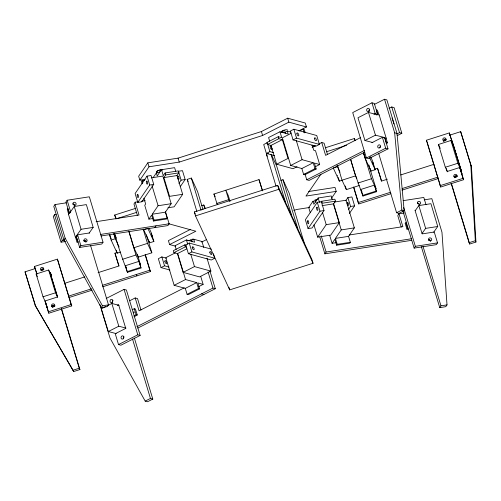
<?xml version="1.0" encoding="UTF-8"?>
<svg xmlns="http://www.w3.org/2000/svg" width="501" height="501" viewBox="0 0 501 501"><rect width="100%" height="100%" fill="white"/><g stroke="black" fill="none" stroke-linecap="round" stroke-linejoin="round"><path stroke-width="0.75" d="M66.47 202.799L54.997 204.583L53.776 206.368L63.909 239.941L101.221 307.576L107.27 306.637L108.492 304.852L90.537 245.396M56.062 214.484L54.521 214.722L53.3 216.507L61.053 242.177L65.662 241.463M89.679 232.921L77.58 234.8L76.359 236.585L79.64 247.444L101.816 244L103.037 242.215L89.328 196.799L67.147 200.243L65.925 202.028L69.207 212.887L70.716 212.656M69.207 212.887L70.428 211.103L67.147 200.243M61.053 242.177L62.274 240.392L64.579 240.035M63.909 239.941L65.136 238.157L54.997 204.583M79.64 247.444L80.861 245.659L103.037 242.215M298.859 130.849L306.455 126.985L305.266 123.039L287.674 118.192L261.422 131.531L178.068 158.141L147.82 162.844L138.658 176.233L139.848 180.178L145.14 179.358M139.848 180.178L149.016 166.789L179.258 162.092L262.612 135.477L288.864 122.144L306.455 126.985M144.451 180.297L142.134 180.654L141.526 181.544L142.196 183.767M147.025 176.127L135.107 193.53L137.794 202.417L141.827 201.79L153.744 184.387L151.058 175.5L147.025 176.127L149.711 185.013L137.794 202.417M138.257 201.709L135.17 202.191L133.949 203.976L137.393 215.386M153.337 177.354L156.331 172.977L158.855 172.588A4.377 1.472 -16.8 0 1 160.001 171.611M175.726 171.361L174.611 167.653L161.504 169.695L157.226 175.939L156.331 172.977M176.997 175.557L182.658 194.313L169.551 196.348L163.89 177.592L176.997 175.557L178.826 172.876L178.231 170.904L165.13 172.939L163.295 175.619L161.504 169.695M163.89 177.592L165.725 174.912L178.826 172.876M143.893 198.152L145.653 203.97L144.739 205.31L148.91 219.131L151.659 215.117L153.45 221.041L166.557 219.006L167.165 218.11L165.38 212.186L171.185 203.707L162.838 176.064L151.271 177.861M153.45 221.041L154.058 220.146L152.273 214.221L158.078 205.742L171.185 203.707M178.907 183.379L181.111 180.153L185.145 179.527L182.464 170.641L178.431 171.273L181.111 180.153M180.291 186.623L185.145 179.527M154.809 227.611L156.03 225.826M101.221 307.576L102.442 305.792L108.492 304.852M182.658 194.313L174.104 206.813L167.935 207.771M165.368 211.322L169.138 223.79L167.91 225.575L101.014 235.971M320.978 174.154L305.967 196.073L336.209 191.369L335.019 187.424L308.553 191.532M317.553 199.436A4.377 1.472 -16.8 0 0 315.505 200.882L312.987 201.27L308.71 207.52L310.276 212.706M332.382 199.655L331.267 195.947L318.16 197.989L313.883 204.233L312.987 201.27M317.29 202.304L305.372 219.714L308.059 228.594L312.092 227.968L324.009 210.564L321.323 201.678L317.29 202.304L319.976 211.19L308.059 228.594M321.047 202.304L321.78 201.233L334.887 199.198L335.482 201.17L333.647 203.851L322.087 205.648M331.411 198.383L336.209 191.369M313.945 224.874L317.653 237.142L326.207 224.642L339.315 222.607L333.647 203.851M345.696 200.776L347.888 197.576L351.921 196.949L354.602 205.836L349.31 213.57M339.315 222.607L330.754 235.107L317.653 237.142M348.364 209.681L350.568 206.462L354.602 205.836M319.776 236.948L324.867 253.819L326.095 252.034L411.396 238.777M329.664 235.307L332.075 243.304L334.831 239.29L336.616 245.214L349.723 243.179L350.337 242.284L348.546 236.359L354.351 227.88L346.003 200.237L334.443 202.035M336.616 245.214L337.229 244.319L335.438 238.395L341.244 229.915L354.351 227.88M404.388 212.994L398.99 213.833L397.769 215.618L401.213 227.022M402.885 210.877L414.127 248.108L415.348 246.323L437.53 242.872L434.248 232.013L422.155 233.892L414.997 210.195M437.53 242.872L436.308 244.657L414.127 248.108M421.341 246.667L439.74 307.608L440.961 305.823L447.011 304.884L441.963 232.232L431.831 198.665L424.184 199.849M447.011 304.884L445.79 306.668L439.74 307.608M89.122 233.128L93.161 227.41L86.372 204.602L74.273 206.487L69.338 213.47L67.86 208.516L67.247 209.387L68.718 214.347M75.507 237.155L76.985 242.108L77.599 241.238L76.127 236.278L81.062 229.289L93.161 227.41M415.254 210.658L418.842 205.579L430.941 203.694L437.73 226.502L433.691 232.22M406.969 229.201L407.589 228.324L405.754 222.388L405.134 223.258L406.969 229.201L408.415 229.032M422.042 233.466L425.631 228.381L437.73 226.502M134.136 315.818L136.122 314.647L137.287 314.954L135.408 309.048L134.243 308.741L132.189 309.693M133.98 316.901L137.287 314.954M281.311 132.502A4.377 1.472 -16.8 0 1 285.094 132.176L287.28 131.062L288.175 134.024L279.965 131.763L268.586 137.543L269.707 141.244M279.965 131.763L281.75 137.687L278.237 136.723L266.858 142.497L267.453 144.476L270.972 145.44L282.351 139.666L288.012 158.422L276.64 164.203L270.972 145.44M267.196 142.754L263.695 144.532L266.382 153.419L274.498 155.654M293.874 129.233L290.373 131.011L293.054 139.898L315.924 146.198L319.425 144.42L316.745 135.533L293.874 129.233L296.554 138.119L319.425 144.42M267.453 144.476L278.832 138.696L282.351 139.666M291.056 133.391L282.357 137.813L290.699 165.455L301.846 168.524L313.219 162.75L315.01 168.674L316.181 168.994L314.396 163.069L319.669 164.522L315.498 150.701L313.739 150.219L312.198 145.121M299.742 130.88L303.086 129.177L304.257 129.502L305.153 132.464M266.382 153.419L269.882 151.64L273.571 152.661M293.054 139.898L296.554 138.119M376.27 114.973L377.585 114.303L374.303 103.444L371.961 102.799L352.704 112.581L366.419 157.997L368.767 158.642L388.018 148.86L384.737 138L382.395 137.355L371.892 142.691M374.216 104.484L384.53 99.248L386.872 99.893L397.011 133.46L404.182 210.714L398.934 213.382L396.592 212.737L378.637 153.287M378.969 115.161L377.453 110.22L376.289 109.913L377.804 114.861L368.467 112.424L357.964 117.76L364.953 140.505L372.85 142.566M373.928 114.322L375.236 113.658L377.585 114.303M312.092 147.438L315.536 145.685M318.987 143.937L321.742 142.534L324.091 143.18L327.535 154.59M388.995 108.366L391.751 106.97L394.099 107.615L401.846 133.285L397.161 135.665M290.699 165.455L302.078 159.681L313.219 162.75M297.074 166.683L293.06 168.724L276.64 164.203M360.363 137.719L325.619 155.366L321.742 142.534M364.953 140.505L375.456 135.17L384.793 137.6L386.309 142.547L387.473 142.848L385.958 137.907M190.518 229.383L168.411 240.618L169.601 244.563L175.463 246.179M315.655 166.564L319.669 164.522M301.846 168.524L303.631 174.448L315.01 168.674M316.181 168.994L304.808 174.774L303.631 174.448M169.601 244.563L195.853 231.23L168.223 223.621M192.033 239.246A2.737 0.921 -16.8 0 1 193.712 239.209L194.645 242.196L186.435 239.935L175.062 245.715L176.177 249.417M304.971 173.897L306.744 179.765L364.477 150.432M396.823 133.999L399.504 132.64L401.846 133.285M364.734 152.141L309.086 180.41L306.744 179.765M187.781 240.674A4.377 1.472 -16.8 0 1 191.564 240.342L193.749 239.234L201.959 241.495L203.75 247.419M186.115 245.277L184.706 244.889L173.327 250.669L173.928 252.642L177.442 253.612L186.81 248.853M166.319 258.159L161.854 256.925L158.354 258.704L161.04 267.59L169.889 270.026M211.397 249.154L189.228 243.048L185.727 244.826L188.414 253.713L211.284 260.013L214.785 258.234L213.445 253.788M386.165 143.518L387.473 142.848M173.928 252.642L185.301 246.861L186.71 247.25M175.181 252.911L165.812 257.671L174.16 285.32L185.301 288.388L196.674 282.608L198.465 288.532L199.636 288.858L197.851 282.933L203.13 284.386L200.713 276.383M366.419 157.997L385.67 148.215L388.018 148.86M201.703 242.039L206.537 239.584M161.04 267.59L164.535 265.812L168.962 267.033M188.414 253.713L191.914 251.934L214.785 258.234M106.187 298.471L124.066 289.39L126.409 290.035L140.123 335.451L120.873 345.233L118.524 344.588L115.249 333.729L125.745 328.393L118.593 304.696L117.278 305.36M105.918 306.468L101.321 308.798L108.31 331.543L116.207 333.603M107.227 305.798L111.823 303.462L119.006 305.334M177.442 253.612L183.109 272.369L194.482 266.588L210.902 271.116L206.982 258.128M129.678 300.763L135.195 297.957L137.537 298.609L140.981 310.013M174.16 285.32L185.533 279.539L196.674 282.608M210.902 271.116L199.53 276.89L183.109 272.369M184.236 287.85L139.071 310.795L135.195 297.957M108.31 331.543L118.806 326.207L125.989 328.08M198.446 286.766L203.13 284.386M185.301 288.388L187.092 294.312L198.465 288.532M199.636 288.858L188.263 294.632L187.092 294.312M136.886 326.708L212.95 288.062L215.298 288.714L209.982 271.11M137.838 328.061L215.298 288.714M118.524 344.588L137.775 334.806L140.123 335.451M396.592 212.737L401.84 210.069L404.182 210.714M99.881 304.508L110.013 338.081L145.196 401.107L150.444 398.439L152.792 399.084L134.393 338.15M152.792 399.084L147.538 401.752L145.196 401.107M196.887 211.56L187.18 179.396L191.344 178.068L197.563 191.52L202.98 209.468M276.076 186.284L266.363 154.12L268.448 153.45M115.881 218.987L114.685 215.035L135.527 208.385M325.299 147.795L354.326 138.526L355.259 140.549M116.62 218.749L136.717 212.33M326.495 151.747L346.586 145.328M217.252 204.514L213.921 194.044L259.017 179.615L262.574 190.687M201.696 205.635L203.775 204.972L205.416 208.51M280.879 180.354L282.965 179.69L289.177 193.142L304.082 242.509M216.758 203.45L228.669 199.642L229.408 201.245M194.313 211.954L277.667 185.339L311.854 259.324L313.044 263.269L229.696 289.885L195.503 215.9L194.313 211.954L195.29 214.065M339.997 172.238L337.449 166.714L333.278 168.042L339.34 181.162L342.12 180.272M363.4 152.767L364.966 157.953L366.356 157.508M109.343 234.13L111.128 240.048L115.299 238.72L119.125 247.006M146.43 228.8L143.649 229.69L149.711 242.803L153.876 241.476L151.196 232.589L149.304 228.487M446.328 168.524L447.224 171.486L459.73 167.497L463.625 179.702L440.705 187.017L426.37 140.255L449.291 132.94L453.192 145.146L449.291 132.94M36.899 274.416L34.494 266.451L57.415 259.13L71.749 305.892L48.829 313.213L44.927 301.007L57.433 297.018L50.275 273.321L57.383 296.141M195.503 215.9L278.857 189.29L313.044 263.269M449.597 135.201L460.688 131.657L471.441 166.576L475.95 242.039L469.7 244.037L469.08 242.691L451.125 183.234M61.51 308.622L79.903 369.563L73.653 371.56L35.183 305.391L25.05 271.824L35.402 268.517M447.456 171.837L445.32 167.265L438.431 144.482L450.931 140.487L453.374 145.716L451.877 140.762L452.178 141.414L461.108 170.052M46.75 306.255L45.466 302.009L43.023 296.78L36.135 274.003L48.635 270.008L51.077 275.237L50.219 272.406M374.61 169.2L377.541 168.267L381.605 181.024M337.668 165.762L342.02 180.197L355.566 175.87L356.812 178.563M364.966 157.953L371.028 171.066L375.193 169.733L372.512 160.846L370.615 156.75M98.108 272.632L118.837 266.018L114.961 253.18L117.159 252.479M133.936 247.713L147.482 243.386L151.834 252.805L138.289 257.126L133.936 247.713L128.926 231.118M111.128 240.048L117.19 253.168L120.666 252.059M357.902 183.065L371.448 178.744L374.397 185.132L376.495 191.726L362.949 196.054C358.553 183.873 353.913 171.78 350.681 159.155M122.413 259.33L135.959 255.009L138.915 261.397L141.013 267.991L127.467 272.319C122.851 259.662 118.161 247.037 114.742 233.929M342.02 180.197L346.373 189.61L359.204 185.514M387.336 179.214L381.411 181.105L377.541 168.267M400.662 174.955L433.979 164.322M64.798 283.272L84.788 276.89M293.824 210.414L296.799 209.462L309.656 207.464M360.852 189.459L374.397 185.132M125.369 265.718L138.915 261.397M445.32 167.265L457.82 163.27L460.262 168.499L462.066 174.104L460.569 169.15L461.077 170.24M43.023 296.78L55.53 292.791L57.665 297.362M362.643 195.377L376.188 191.056M127.154 271.642L140.7 267.321M353.549 187.186L358.202 202.586L390.248 192.353M402.178 188.545L437.955 177.122M68.43 296.179L91.539 288.808M102.718 285.238L149.805 270.202L150.425 271.548L102.592 286.816M358.202 202.586L358.822 203.932L390.874 193.699M402.053 190.13L437.83 178.707M69.05 297.525L92.159 290.148M453.975 176.69L456.918 175.751M51.678 306.205L54.622 305.266M440.085 185.677L463.005 178.356L463.625 179.702M48.209 311.866L71.129 304.552L71.749 305.892M469.08 242.691L475.33 240.693L470.821 165.23L460.688 131.657M35.183 305.391L73.033 370.214L79.283 368.216L79.903 369.563M149.711 185.013L153.744 184.387M141.338 201.233L145.196 200.632M96.111 221.699L139.046 215.023L135.17 202.191M152.273 214.221L165.38 212.186M148.91 219.131L152.767 218.536M154.058 220.146L167.165 218.11M76.127 236.278L77.636 236.046M100.695 234.424L169.138 223.79M335.482 201.17L322.375 203.206L321.78 201.233M76.985 242.108L78.494 241.877M83.786 241.056L86.059 240.699M319.976 211.19L324.009 210.564M403.167 200.663L423.815 197.457L426 204.696M349.197 235.007L402.867 226.665L398.99 213.833M335.438 238.395L348.546 236.359M332.075 243.304L335.933 242.709M337.229 244.319L350.337 242.284M324.867 253.819L411.709 240.323M428.361 240.148L429.871 239.91M384.53 99.248L394.663 132.815L397.011 133.46M287.28 131.062L291.012 132.089M311.866 145.422L314.853 146.248M201.577 293.843L203.92 294.488M110.978 238.683L110.64 237.812M65.136 238.157L102.442 305.792M438.431 144.482L440.26 148.402M36.135 274.003L37.356 276.615M46.962 306.963L47.269 307.614L46.198 304.076M470.821 165.23L471.441 166.576M475.33 240.693L475.95 242.039M426.37 140.255L426.996 141.601M369.45 157.308L375.193 169.733M362.004 191.946L361.165 190.13L362.949 196.054M271.511 154.909L276.746 166.238L291.651 215.605M266.363 154.12L267.346 156.243M213.921 194.044L215.154 196.711M187.18 179.396L188.157 181.525M147.82 228.362L153.876 241.476M114.685 215.035L115.931 217.728M136.259 274.529L136.879 275.869M114.535 233.998L116.457 238.157M126.515 268.21L125.676 266.394L127.467 272.319M114.961 253.18L119.031 265.937M34.494 266.451L36.867 273.59M73.033 370.214L73.653 371.56M25.05 271.824L35.809 306.737M363.951 153.719L363.983 154.151M110.038 235.639L110.464 236.816M364.596 156.049L364.816 156.581L364.747 156.199M364.477 155.711L364.089 154.515M337.323 175.507L337.449 175.895M368.874 165.004L369.005 165.411M364.302 154.715L364.434 155.122M110.508 237.424L110.007 235.714M392.058 118.011L393.93 123.916M134.243 308.741L136.122 314.647M368.467 112.424L375.456 135.17M111.823 303.462L118.806 326.207M450.931 140.487L457.82 163.27M50.526 273.058L51.384 275.888M48.635 270.008L55.53 292.791M461.114 170.19L453.562 145.885L460.713 169.582M459.73 167.497L463.005 178.356M451.526 183.836L469.7 244.037M427.215 142.347L440.705 187.017M391.751 106.97L399.504 132.64M423.013 246.367L440.961 305.823M379.069 114.591L386.221 138.289M371.961 102.799L375.236 113.658M382.395 137.355L385.67 148.215M403.662 207.602L415.348 246.323M370.358 168.843L371.028 171.066M368.83 165.267L376.107 188.833L374.71 185.802L376.495 191.726M363.551 152.592L371.448 178.744M354.326 138.526L354.921 140.505M350.556 159.274L355.566 175.87M353.731 187.061L358.822 203.932M345.283 186.003L346.373 189.61M347.888 197.576L350.568 206.462M336.998 165.236L337.449 166.714M338.219 177.454L339.34 181.162M333.353 203.769L341.244 229.915M303.086 129.177L304.201 132.878M318.16 197.989L319.5 202.429M322.506 212.38L326.207 224.642M315.505 200.882L315.956 202.36M296.21 140.249L302.078 159.681M287.674 118.192L288.864 122.144M321.222 235.896L326.095 252.034M285.094 132.176L285.539 133.654M278.237 136.723L278.832 138.696M282.965 179.69L297.87 229.057M270.985 154.283L285.438 202.154M267.421 143.499L269.882 151.64M261.422 131.531L262.612 135.477M277.667 185.339L278.857 189.29M259.017 179.615L262.405 190.837M230.04 201.364L228.293 195.578L225.832 190.242L228.669 199.642M228.901 287.248L229.696 289.885M203.775 204.972L204.909 208.71M191.344 178.068L201.058 210.232M178.068 158.141L179.258 162.092M208.078 271.93L212.95 288.062M191.564 240.342L192.008 241.826M189.228 243.048L191.914 251.934M186.435 239.935L187.775 244.375M190.781 254.326L194.482 266.588M165.13 172.939L165.725 174.912M184.706 244.889L185.301 246.861M177.636 253.387L185.533 279.539M147.82 162.844L149.016 166.789M151.985 185.57L158.078 205.742M142.134 180.654L142.804 182.878M161.854 256.925L164.535 265.812M149.26 241.325L149.711 242.803M146.386 234.762L151.834 252.805M143.123 228.957L147.482 243.386M145.334 254.677L150.425 271.548M145.152 254.802L149.805 270.202M137.324 254.182L140.618 265.098L139.222 262.067L141.013 267.991M128.738 231.099L135.959 255.009M113.733 233.535L115.299 238.72M116.295 250.206L117.19 253.168M124.066 289.39L137.775 334.806M132.496 338.989L150.444 398.439M77.58 234.8L80.861 245.659M68.374 213.921L75.526 237.618M54.521 214.722L62.274 240.392M57.415 259.13L71.129 304.552M50.595 273.195L51.252 275.368M61.335 308.766L79.283 368.216M45.553 302.353L48.829 313.213M418.842 205.579L425.631 228.381M74.273 206.487L81.062 229.289M110.721 237.624L110.965 238.526M394.663 132.815L401.84 210.069M417.439 203.143A1.641 1.428 34.4 0 1 419.462 204.777M428.468 239.672A1.641 1.428 34.4 0 1 430.491 241.313M454.82 177.686A1.641 1.547 -24.8 0 1 457.188 176.596M443.78 141.113A1.641 1.547 -24.8 0 1 446.147 140.023M443.441 141.219A1.641 1.547 -24.8 0 1 446.134 139.547M454.47 177.755A1.641 1.547 -24.8 0 1 457.162 176.083M281.405 131.738A3.282 1.102 -16.8 0 1 284.292 130.047M285.119 129.847A3.282 1.102 -16.8 0 1 287.499 129.972M369.243 111.579A1.641 1.365 -74.6 0 1 369.35 109.606M380.04 147.344A1.641 1.365 -74.6 0 1 380.384 146.135M272.056 148.171A1.641 0.726 63.1 0 1 271.298 149.235A1.641 0.726 63.1 0 1 270.214 146.787A1.641 0.726 63.1 0 1 271.717 147.394M157.245 172.532A3.282 1.102 -16.8 0 1 158.065 170.522A3.282 1.102 -16.8 0 1 162.631 170.058M72.87 204.051A1.641 1.428 34.4 0 1 74.893 205.686M83.899 240.58A1.641 1.428 34.4 0 1 85.921 242.221M52.53 307.207A1.641 1.547 -24.8 0 1 54.891 306.117M41.483 270.634A1.641 1.547 -24.8 0 1 43.85 269.544M41.145 270.74A1.641 1.547 -24.8 0 1 43.837 269.068M52.117 306.875A1.641 1.547 -24.8 0 1 54.872 305.604M188.94 240.818A2.737 0.921 -16.8 0 1 189.159 240.524M190.674 239.641A2.737 0.921 -16.8 0 1 191.351 239.415M314.703 200.2A2.737 0.921 -16.8 0 1 317.271 199.304M282.169 131.437A2.737 0.921 -16.8 0 1 283.071 130.83M283.685 130.554A2.737 0.921 -16.8 0 1 285.044 130.16M156.97 171.636A2.737 0.921 -16.8 0 1 158.084 170.735M158.704 170.459A2.737 0.921 -16.8 0 1 159.374 170.227M160.063 170.064A2.737 0.921 -16.8 0 1 161.742 170.027M112.437 302.26A1.641 1.365 -74.6 0 1 112.982 300.331M123.465 338.789A1.641 1.365 -74.6 0 1 124.01 336.866M133.416 312.33C134.149 314.221 134.663 310.645 133.416 312.33M114.165 234.23L115.149 237.349L114.165 234.23M151.346 233.954L152.329 237.079L151.346 233.954M372.663 162.218L373.646 165.336L372.663 162.218M347.237 203.08A1.641 0.595 81.2 0 0 348.013 205.642A1.641 0.595 81.2 0 0 348.314 203.356A1.641 0.595 81.2 0 0 347.237 203.08M417.596 203.074A1.641 1.428 34.4 0 0 420.251 204.001A1.641 1.428 34.4 0 0 419.481 201.44A1.641 1.428 34.4 0 0 417.596 203.074M428.624 239.603A1.641 1.428 34.4 0 0 431.28 240.536A1.641 1.428 34.4 0 0 430.509 237.969A1.641 1.428 34.4 0 0 428.624 239.603M316.645 207.809A1.641 0.595 81.2 0 0 317.415 210.376A1.641 0.595 81.2 0 0 317.715 208.084A1.641 0.595 81.2 0 0 316.645 207.809M307.476 221.198A1.641 0.595 81.2 0 0 308.247 223.765A1.641 0.595 81.2 0 0 308.547 221.473A1.641 0.595 81.2 0 0 307.476 221.198M443.992 140.906A1.641 1.547 -24.8 0 0 445.946 138.877A1.641 1.547 -24.8 0 0 443.216 138.345A1.641 1.547 -24.8 0 0 443.992 140.906M455.021 177.442A1.641 1.547 -24.8 0 0 456.975 175.413A1.641 1.547 -24.8 0 0 454.244 174.874A1.641 1.547 -24.8 0 0 455.021 177.442M296.886 133.786A1.641 0.726 63.1 0 0 298.515 135.896A1.641 0.726 63.1 0 0 298.158 133.529A1.641 0.726 63.1 0 0 296.886 133.786M314.484 138.633A1.641 0.726 63.1 0 0 316.106 140.743A1.641 0.726 63.1 0 0 315.755 138.376A1.641 0.726 63.1 0 0 314.484 138.633M368.824 111.166A1.641 1.365 -74.6 0 0 368.661 108.391A1.641 1.365 -74.6 0 0 366.663 110.17A1.641 1.365 -74.6 0 0 368.824 111.166M379.852 147.695A1.641 1.365 -74.6 0 0 379.689 144.921A1.641 1.365 -74.6 0 0 377.698 146.699A1.641 1.365 -74.6 0 0 379.852 147.695M177.78 176.772A1.641 0.595 81.2 0 0 178.556 179.339A1.641 0.595 81.2 0 0 178.857 177.053A1.641 0.595 81.2 0 0 177.78 176.772M73.027 203.982A1.641 1.428 34.4 0 0 75.682 204.909A1.641 1.428 34.4 0 0 74.906 202.348A1.641 1.428 34.4 0 0 73.027 203.982M84.055 240.511A1.641 1.428 34.4 0 0 86.711 241.444A1.641 1.428 34.4 0 0 85.934 238.877A1.641 1.428 34.4 0 0 84.055 240.511M146.38 181.631A1.641 0.595 81.2 0 0 147.15 184.193A1.641 0.595 81.2 0 0 147.451 181.907A1.641 0.595 81.2 0 0 146.38 181.631M137.211 195.021A1.641 0.595 81.2 0 0 137.982 197.582A1.641 0.595 81.2 0 0 138.282 195.296A1.641 0.595 81.2 0 0 137.211 195.021M41.696 270.427A1.641 1.547 -24.8 0 0 43.65 268.398A1.641 1.547 -24.8 0 0 40.919 267.866A1.641 1.547 -24.8 0 0 41.696 270.427M52.724 306.963A1.641 1.547 -24.8 0 0 54.678 304.927A1.641 1.547 -24.8 0 0 51.947 304.395A1.641 1.547 -24.8 0 0 52.724 306.963M192.246 247.6A1.641 0.726 63.1 0 0 193.868 249.711A1.641 0.726 63.1 0 0 193.518 247.344A1.641 0.726 63.1 0 0 192.246 247.6M209.838 252.448A1.641 0.726 63.1 0 0 211.466 254.558A1.641 0.726 63.1 0 0 211.109 252.191A1.641 0.726 63.1 0 0 209.838 252.448M164.873 261.478A1.641 0.726 63.1 0 0 166.495 263.589A1.641 0.726 63.1 0 0 166.144 261.221A1.641 0.726 63.1 0 0 164.873 261.478M112.174 302.203A1.641 1.365 -74.6 0 0 112.017 299.429A1.641 1.365 -74.6 0 0 110.02 301.207A1.641 1.365 -74.6 0 0 112.174 302.203M123.208 338.732A1.641 1.365 -74.6 0 0 123.046 335.958A1.641 1.365 -74.6 0 0 121.048 337.737A1.641 1.365 -74.6 0 0 123.208 338.732"/></g></svg>
